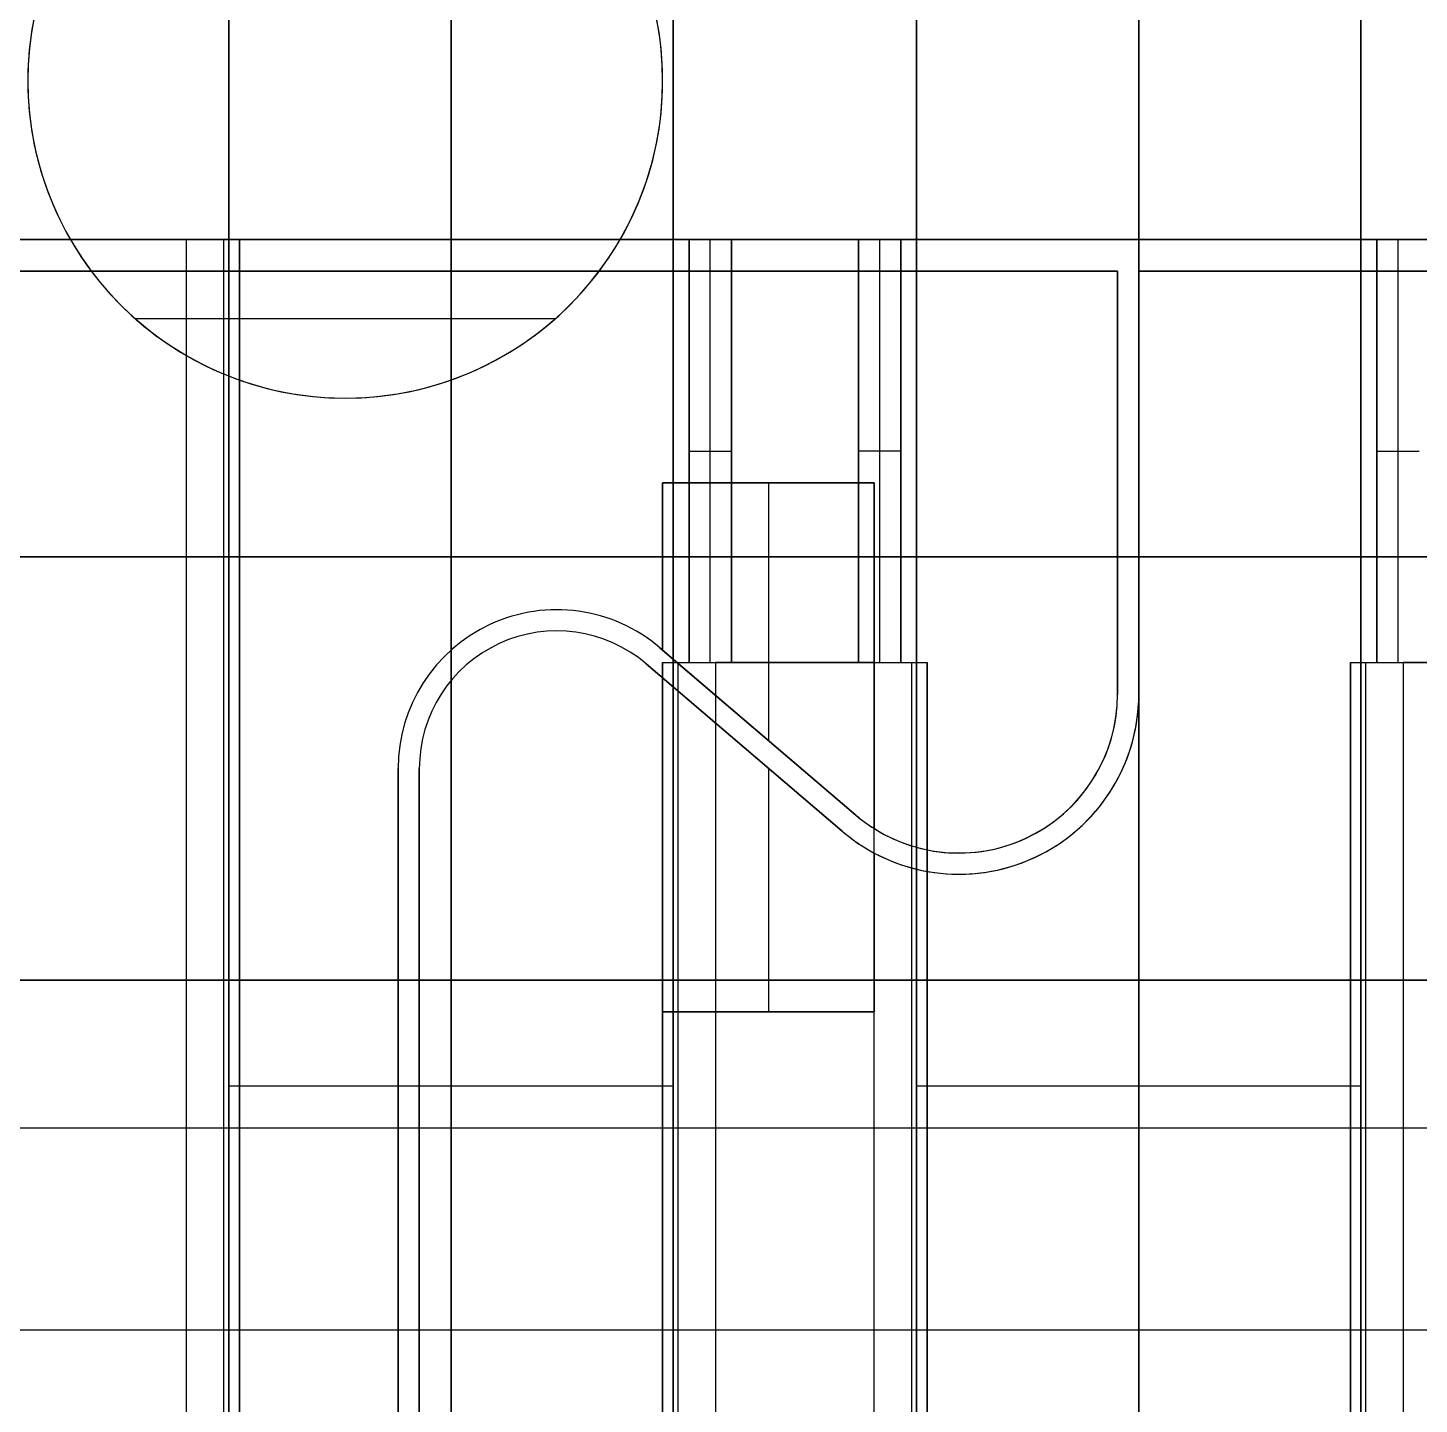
# Model space of a CAD drawing. Header units: inches. Extents: x 0 to 2.1, y -0.07 to 2.7.
# Drawn here: x 1.461 to 1.5128, y 0.07 to 0.1212 of the extents above; entities that cross this region are included whole.
import ezdxf

# ---------------------------------------------------------------- set-up
doc = ezdxf.new("R2010")
doc.units = ezdxf.units.IN
doc.header["$LTSCALE"] = 0.0393700787401575
doc.header["$MEASUREMENT"] = 0
doc.layers.add('freetronics11$components', color=254, linetype='Continuous', true_color=0xe6e6e6)

msp = doc.modelspace()

# ---------------------------------------------------------------- linework, layer by layer
at = {"layer": 'freetronics11$components', "color": 254, "true_color": 0xe6e6e6}
for p, q in [((1.502362204724409, 0.1133439271789849, -0.1516474533226435), (1.502362204724409, 0.1527140059191424, -0.1516474533226435)), ((1.502362204724409, -0.0256960429891476, -0.1516474533226435), (1.502362204724409, 0.1416903838718989, -0.1516474533226435)), ((1.502362204724409, -0.0256960429891476, -0.1634584769446907), (1.502362204724409, 0.1416903838718989, -0.1634584769446907)), ((1.476771653543307, 0.1369659744230794, -0.1189702879683127), (1.476771653543307, 0.0267297539506385, -0.1189702879683127)), ((1.476771653543307, 0.0267297539506385, -0.1236946974171316), (1.476771653543307, 0.1369659744230794, -0.1236946974171316)), ((1.502362204724409, 0.1369659744230794, -0.1189702879683127), (1.502362204724409, 0.0267297539506385, -0.1189702879683127)), ((1.502362204724409, 0.0267297539506385, -0.1236946974171316), (1.502362204724409, 0.1369659744230794, -0.1236946974171316)), ((1.468503937007874, 0.1290919586750479, -0.1189702879683127), (1.468503937007874, 0.0267297539506384, -0.1189702879683127)), ((1.468503937007874, 0.0267297539506384, -0.1236946974171316), (1.468503937007874, 0.1290919586750479, -0.1236946974171316)), ((1.468503937007874, 0.1290919586750479, -0.1189702879683127), (1.468503937007874, 0.0267297539506384, -0.1189702879683127)), ((1.468503937007874, 0.0267297539506384, -0.1236946974171316), (1.468503937007874, 0.1290919586750479, -0.1236946974171316)), ((1.48503937007874, 0.0267297539506384, -0.1189702879683127), (1.48503937007874, 0.1290919586750479, -0.1189702879683127)), ((1.48503937007874, 0.1290919586750479, -0.1236946974171316), (1.48503937007874, 0.0267297539506384, -0.1236946974171316)), ((1.48503937007874, 0.1290919586750479, -0.1236946974171316), (1.48503937007874, 0.0267297539506384, -0.1236946974171316)), ((1.48503937007874, 0.0267297539506384, -0.1189702879683127), (1.48503937007874, 0.1290919586750479, -0.1189702879683127)), ((1.494094488188976, 0.1290919586750479, -0.1189702879683127), (1.494094488188976, 0.0267297539506384, -0.1189702879683127)), ((1.494094488188976, 0.0267297539506384, -0.1236946974171316), (1.494094488188976, 0.1290919586750479, -0.1236946974171316)), ((1.494094488188976, 0.1290919586750479, -0.1189702879683127), (1.494094488188976, 0.0267297539506384, -0.1189702879683127)), ((1.494094488188976, 0.0267297539506384, -0.1236946974171316), (1.494094488188976, 0.1290919586750479, -0.1236946974171316)), ((1.510629921259842, 0.0267297539506384, -0.1189702879683127), (1.510629921259842, 0.1290919586750479, -0.1189702879683127)), ((1.510629921259842, 0.1290919586750479, -0.1236946974171316), (1.510629921259842, 0.0267297539506384, -0.1236946974171316)), ((1.510629921259842, 0.1290919586750479, -0.1236946974171316), (1.510629921259842, 0.0267297539506384, -0.1236946974171316)), ((1.510629921259842, 0.0267297539506384, -0.1189702879683127), (1.510629921259842, 0.1290919586750479, -0.1189702879683127)), ((1.502362204724409, 0.1251550230930179, -0.1347183194643758), (1.502362204724409, 0.1015329035569377, -0.1347183194643758)), ((1.502362204724409, 0.1251550230930179, -0.1386553273383915), (1.502362204724409, 0.1015329035569377, -0.1386553273383915)), ((1.461023622047244, 0.1192494389900085, -0.134718319464376), (1.461023622047244, 0.1192494389900085, -0.1386553273383911)), ((1.484645669291338, 0.1192494389900085, -0.134718319464376), (1.484645669291338, 0.1192494389900085, -0.1386553273383911)), ((1.367519685039369, 0.1133439271789849, -0.1091277682832734), (1.637204724409448, 0.1133439271789849, -0.1091277682832734)), ((1.567322834645669, 0.1133439271789849, -0.0666080832439033), (1.437401574803149, 0.1133439271789849, -0.0666080832439033)), ((1.462605999167913, 0.1133439271789849, -0.1347183194643758), (1.441732283464566, 0.1133439271789849, -0.1347183194643758)), ((1.441732283464566, 0.1133439271789849, -0.1347183194643758), (1.462605999167913, 0.1133439271789849, -0.1347183194643758)), ((1.442322834645669, 0.1133439271789849, -0.1516474533226435), (1.562401574803149, 0.1133439271789849, -0.1516474533226435)), ((1.442322834645669, 0.1133439271789849, -0.1516474533226435), (1.562401574803149, 0.1133439271789849, -0.1516474533226435)), ((1.461023622047243, 0.1133439271789849, -0.1158206816691001), (1.466929133858267, 0.1133439271789849, -0.1158206816691001)), ((1.466929133858267, 0.1133439271789849, -0.1158206816691001), (1.461023622047243, 0.1133439271789849, -0.1158206816691001)), ((1.483063292170681, 0.1133439271789849, -0.1386553273383915), (1.462605999167913, 0.1133439271789849, -0.1386553273383915)), ((1.462605999167913, 0.1133439271789849, -0.1386553273383915), (1.462605999167913, 0.1133439271789849, -0.1347183194643758)), ((1.462605999167913, 0.1133439271789849, -0.1386553273383915), (1.462605999167913, 0.1133439271789849, -0.1347183194643758)), ((1.462605999167913, 0.1133439271789849, -0.1386553273383915), (1.483063292170681, 0.1133439271789849, -0.1386553273383915)), ((1.466929133858267, 0.0629502263915834, -0.1158206816691001), (1.466929133858267, 0.1133439271789849, -0.1158206816691001)), ((1.466929133858267, 0.0629502263915834, -0.1158206816691001), (1.466929133858267, 0.1133439271789849, -0.1158206816691001)), ((1.468321076340918, 0.0629502263915858, -0.116397243123457), (1.468321076340918, 0.1133439271789817, -0.116397243123457)), ((1.468897637795275, 0.1133439271789849, -0.117789185606108), (1.468897637795275, 0.1133439271789849, -0.1217261934801238)), ((1.468897637795275, 0.1133439271789849, -0.1217261934801238), (1.48503937007874, 0.1133439271789849, -0.1217261934801238)), ((1.48503937007874, 0.1133439271789849, -0.1217261934801238), (1.468897637795275, 0.1133439271789849, -0.1217261934801238)), ((1.468897637795275, 0.1133439271789849, -0.1217261934801238), (1.468897637795275, 0.0629502263915834, -0.1217261934801238)), ((1.468897637795275, 0.1133439271789849, -0.117789185606108), (1.468897637795275, 0.0629502263915834, -0.117789185606108)), ((1.468897637795275, 0.0629502263915834, -0.1217261934801238), (1.468897637795275, 0.1133439271789849, -0.1217261934801238)), ((1.468897637795275, 0.1133439271789849, -0.1217261934801238), (1.468897637795275, 0.1133439271789849, -0.117789185606108)), ((1.468897637795275, 0.1133439271789849, -0.117789185606108), (1.468897637795275, 0.0629502263915834, -0.117789185606108)), ((1.468897637795275, 0.1133439271789849, -0.119757689543116), (1.468897637795275, 0.0629502263915833, -0.1197576895431159)), ((1.476771653543307, 0.0078321161553628, -0.1217261934801238), (1.476771653543307, 0.1133439271789849, -0.1217261934801238)), ((1.521661117278137, 0.1133439271789849, -0.1347183194643758), (1.483063292170681, 0.1133439271789849, -0.1347183194643758)), ((1.483063292170681, 0.1133439271789849, -0.1347183194643758), (1.483063292170681, 0.1133439271789849, -0.1386553273383915)), ((1.483063292170681, 0.1133439271789849, -0.1347183194643758), (1.521661117278137, 0.1133439271789849, -0.1347183194643758)), ((1.483063292170681, 0.1133439271789849, -0.1347183194643758), (1.483063292170681, 0.1133439271789849, -0.1386553273383915)), ((1.48503937007874, 0.1133439271789849, -0.1217261934801238), (1.48503937007874, 0.1133439271789849, -0.1233009966297301)), ((1.48503937007874, 0.1133439271789849, -0.1233009966297301), (1.485629921259842, 0.1133439271789849, -0.1233009966297301)), ((1.485629921259842, 0.1133439271789849, -0.1233009966297301), (1.48503937007874, 0.1133439271789849, -0.1233009966297301)), ((1.48503937007874, 0.1133439271789849, -0.1233009966297301), (1.48503937007874, 0.0975958956829219, -0.1233009966297301)), ((1.48503937007874, 0.0975958956829219, -0.1217261934801238), (1.48503937007874, 0.1133439271789849, -0.1217261934801238)), ((1.48503937007874, 0.0975958956829219, -0.1217261934801238), (1.48503937007874, 0.1133439271789849, -0.1217261934801238)), ((1.48503937007874, 0.1133439271789849, -0.1217261934801238), (1.48503937007874, 0.1133439271789849, -0.1233009966297301)), ((1.48503937007874, 0.1133439271789849, -0.1233009966297301), (1.48503937007874, 0.0975958956829219, -0.1233009966297301)), ((1.48503937007874, 0.1133439271789849, -0.1225135950549269), (1.48503937007874, 0.0975958956829219, -0.1225135950549269)), ((1.485629921259842, 0.1133439271789849, -0.1233009966297301), (1.487204724409448, 0.1133439271789849, -0.1248757997793363)), ((1.485629921259842, 0.0975958956829219, -0.1233009966297301), (1.485629921259842, 0.1133439271789849, -0.1233009966297301)), ((1.487204724409448, 0.1133439271789849, -0.1248757997793363), (1.485629921259842, 0.1133439271789849, -0.1233009966297301)), ((1.485629921259842, 0.1133439271789849, -0.1233009966297301), (1.485629921259842, 0.0975958956829219, -0.1233009966297301)), ((1.486417322834645, 0.0975958956829219, -0.1240883982045332), (1.486417322834645, 0.113343927178984, -0.1240883982045332)), ((1.487204724409448, 0.1133439271789849, -0.1248757997793363), (1.491929133858267, 0.1133439271789849, -0.1248757997793363)), ((1.491929133858267, 0.1133439271789849, -0.1248757997793363), (1.487204724409448, 0.1133439271789849, -0.1248757997793363)), ((1.487204724409448, 0.1133439271789849, -0.1248757997793363), (1.487204724409448, 0.0975958956829219, -0.1248757997793363)), ((1.487204724409448, 0.0975958956829219, -0.1248757997793363), (1.487204724409448, 0.1133439271789849, -0.1248757997793363)), ((1.491929133858267, 0.1133439271789849, -0.1248757997793363), (1.493503937007874, 0.1133439271789849, -0.1233009966297301)), ((1.491929133858267, 0.0975958956829219, -0.1248757997793363), (1.491929133858267, 0.1133439271789849, -0.1248757997793363)), ((1.491929133858267, 0.1133439271789849, -0.1248757997793363), (1.491929133858267, 0.0975958956829219, -0.1248757997793363)), ((1.493503937007874, 0.1133439271789849, -0.1233009966297301), (1.491929133858267, 0.1133439271789849, -0.1248757997793363)), ((1.49271653543307, 0.113343927178984, -0.1240883982045332), (1.49271653543307, 0.0975958956829219, -0.1240883982045332)), ((1.493503937007874, 0.1133439271789849, -0.1233009966297301), (1.494094488188976, 0.1133439271789849, -0.1233009966297301)), ((1.494094488188976, 0.1133439271789849, -0.1233009966297301), (1.493503937007874, 0.1133439271789849, -0.1233009966297301)), ((1.493503937007874, 0.1133439271789849, -0.1233009966297301), (1.493503937007874, 0.0975958956829219, -0.1233009966297301)), ((1.493503937007874, 0.0975958956829219, -0.1233009966297301), (1.493503937007874, 0.1133439271789849, -0.1233009966297301)), ((1.494094488188976, 0.1133439271789849, -0.1233009966297301), (1.494094488188976, 0.1133439271789849, -0.1217261934801238)), ((1.494094488188976, 0.1133439271789849, -0.1217261934801238), (1.510629921259842, 0.1133439271789849, -0.1217261934801238)), ((1.494094488188976, 0.0975958956829219, -0.1233009966297301), (1.494094488188976, 0.1133439271789849, -0.1233009966297301)), ((1.494094488188976, 0.1133439271789849, -0.1217261934801238), (1.494094488188976, 0.0975958956829219, -0.1217261934801238)), ((1.494094488188976, 0.0975958956829219, -0.1233009966297301), (1.494094488188976, 0.1133439271789849, -0.1233009966297301)), ((1.494094488188976, 0.1133439271789849, -0.1233009966297301), (1.494094488188976, 0.1133439271789849, -0.1217261934801238)), ((1.494094488188976, 0.097595895682921, -0.1225135950549269), (1.494094488188976, 0.113343927178984, -0.1225135950549269)), ((1.510629921259842, 0.1133439271789849, -0.1217261934801238), (1.494094488188976, 0.1133439271789849, -0.1217261934801238)), ((1.494094488188976, 0.1133439271789849, -0.1217261934801238), (1.494094488188976, 0.0975958956829219, -0.1217261934801238)), ((1.502362204724409, 0.1133439271789849, -0.1516474533226434), (1.502362204724409, 0.1133439271789849, -0.1347183194643757)), ((1.502362204724409, 0.1133439271789849, -0.1217261934801237), (1.502362204724409, 0.1133439271789849, -0.0666080832439033)), ((1.502362204724409, 0.0078321161553628, -0.1217261934801238), (1.502362204724409, 0.1133439271789849, -0.1217261934801238)), ((1.502362204724409, 0.1015329035569377, -0.1347183194643758), (1.502362204724409, 0.1133439271789849, -0.1347183194643758)), ((1.510629921259842, 0.1133439271789849, -0.1233009966297301), (1.511220472440944, 0.1133439271789849, -0.1233009966297301)), ((1.510629921259842, 0.1133439271789849, -0.1217261934801238), (1.510629921259842, 0.1133439271789849, -0.1233009966297301)), ((1.511220472440944, 0.1133439271789849, -0.1233009966297301), (1.510629921259842, 0.1133439271789849, -0.1233009966297301)), ((1.510629921259842, 0.1133439271789849, -0.1233009966297301), (1.510629921259842, 0.0975958956829219, -0.1233009966297301)), ((1.510629921259842, 0.0975958956829219, -0.1217261934801238), (1.510629921259842, 0.1133439271789849, -0.1217261934801238)), ((1.510629921259842, 0.0975958956829219, -0.1217261934801238), (1.510629921259842, 0.1133439271789849, -0.1217261934801238)), ((1.510629921259842, 0.1133439271789849, -0.1217261934801238), (1.510629921259842, 0.1133439271789849, -0.1233009966297301)), ((1.510629921259842, 0.1133439271789849, -0.1233009966297301), (1.510629921259842, 0.0975958956829219, -0.1233009966297301)), ((1.510629921259842, 0.1133439271789849, -0.1225135950549269), (1.510629921259842, 0.0975958956829219, -0.1225135950549269)), ((1.511220472440944, 0.1133439271789849, -0.1233009966297301), (1.512795275590551, 0.1133439271789849, -0.1248757997793363)), ((1.511220472440944, 0.0975958956829219, -0.1233009966297301), (1.511220472440944, 0.1133439271789849, -0.1233009966297301)), ((1.512795275590551, 0.1133439271789849, -0.1248757997793363), (1.511220472440944, 0.1133439271789849, -0.1233009966297301)), ((1.511220472440944, 0.1133439271789849, -0.1233009966297301), (1.511220472440944, 0.0975958956829219, -0.1233009966297301)), ((1.512007874015747, 0.0975958956829219, -0.1240883982045332), (1.512007874015747, 0.113343927178984, -0.1240883982045332)), ((1.501574803149606, 0.1121628248167801, -0.0788128076533521), (1.423152337467519, 0.1121628248167801, -0.0788128076533521)), ((1.501574803149606, 0.1121628248167801, -0.0788128076533521), (1.423152337467519, 0.1121628248167801, -0.0788128076533521)), ((1.423152337467519, 0.1121628248167801, -0.0670017840313049), (1.501574803149606, 0.1121628248167801, -0.0670017840313049)), ((1.423152337467519, 0.1121628248167801, -0.0729072958423285), (1.501574803149616, 0.1121628248167801, -0.0729072958423285)), ((1.501574803149606, 0.0964147933207172, -0.0788128076533521), (1.501574803149606, 0.1121628248167801, -0.0788128076533521)), ((1.501574803149606, 0.1121628248167801, -0.0670017840313049), (1.501574803149606, 0.1121628248167801, -0.0788128076533521)), ((1.501574803149606, 0.0964147933207172, -0.0670017840313049), (1.501574803149606, 0.1121628248167801, -0.0670017840313049)), ((1.501574803149606, 0.1121628248167801, -0.0670017840313049), (1.501574803149606, 0.1121628248167801, -0.0788128076533521)), ((1.501574803149606, 0.1121628248167801, -0.0788128076533521), (1.501574803149606, 0.0964147933207172, -0.0788128076533521)), ((1.501574803149606, 0.1121628248167802, -0.0729072958423285), (1.501574803149606, 0.0964147933207172, -0.0729072958423285)), ((1.581577534317913, 0.1121628248167801, -0.0788128076533521), (1.502362204724409, 0.1121628248167801, -0.0788128076533521)), ((1.502362204724409, 0.1121628248167801, -0.0788128076533521), (1.502362204724409, 0.0964147933207172, -0.0788128076533521)), ((1.502362204724409, 0.0964147933193277, -0.0788128076533521), (1.502362204724409, 0.1121628248167811, -0.0788128076533521)), ((1.502362204724409, 0.1121628248167801, -0.0788128076533521), (1.502362204724409, 0.1121628248167801, -0.0670017840313049)), ((1.502362204724409, 0.1121628248167801, -0.0670017840313049), (1.581577534317913, 0.1121628248167801, -0.0670017840313049)), ((1.581577534317913, 0.1121628248167801, -0.0788128076533521), (1.502362204724409, 0.1121628248167801, -0.0788128076533521)), ((1.50236220472442, 0.1121628248167801, -0.0729072958423285), (1.581577534317913, 0.1121628248167801, -0.0729072958423285)), ((1.502362204724409, 0.1121628248167801, -0.0670017840313049), (1.502362204724409, 0.0964147933207172, -0.0670017840313049)), ((1.502362204724409, 0.0964147933207172, -0.0788128076533521), (1.502362204724409, 0.1121628248167801, -0.0788128076533521)), ((1.502362204724409, 0.1121628248167801, -0.0788128076533521), (1.502362204724409, 0.1121628248167801, -0.0670017840313049)), ((1.502362204724409, 0.0964147933207156, -0.0729072958423285), (1.502362204724409, 0.1121628248167786, -0.0729072958423285)), ((1.502364935892716, 0.1121628248167801, -0.0670017840312977), (1.502364935892716, 0.1121628248167801, -0.0788128076533593)), ((1.464749443630762, 0.1106395733118036, -0.134718319464376), (1.464749443630762, 0.1106395733118036, -0.1386553273383911)), ((1.480646180671161, 0.1103911712734726, -0.1386553273383915), (1.465023110667421, 0.1103911712734726, -0.1386553273383915)), ((1.480919847707821, 0.1106395733118052, -0.134718319464376), (1.480919847707821, 0.1106395733118052, -0.1386553273383911)), ((1.472834645669291, 0.1074384153679611, -0.1347183194643754), (1.472834645669291, 0.1074384153679611, -0.1386553273383918)), ((1.472834645669291, 0.1074384153679612, -0.1347183194643758), (1.472834645669291, 0.1074384153679612, -0.1386553273383915)), ((1.472834645669291, 0.1074384153679612, -0.1386553273383915), (1.472834645669291, 0.1074384153679612, -0.1347183194643758)), ((1.48503937007874, 0.105469911430953, -0.1233009966297301), (1.48503937007874, 0.105469911430953, -0.1217261934801238)), ((1.485629921259843, 0.105469911430953, -0.1233009966297313), (1.487204724409447, 0.105469911430953, -0.1248757997793351)), ((1.493503937007872, 0.105469911430953, -0.1233009966297313), (1.491929133858268, 0.105469911430953, -0.1248757997793351)), ((1.494094488188976, 0.105469911430953, -0.1233009966297301), (1.494094488188976, 0.105469911430953, -0.1217261934801238)), ((1.510629921259842, 0.105469911430953, -0.1233009966297301), (1.510629921259842, 0.105469911430953, -0.1217261934801238)), ((1.511220472440946, 0.105469911430953, -0.1233009966297313), (1.512795275590549, 0.105469911430953, -0.1248757997793351)), ((1.501574803149606, 0.1042888090687479, -0.0788128076533593), (1.501574803149606, 0.1042888090687479, -0.0670017840312977)), ((1.502362204724409, 0.1042888090687479, -0.0788128076533593), (1.502362204724409, 0.1042888090687479, -0.0670017840312977)), ((1.552362204724409, 0.1015329035569376, -0.1347183194643758), (1.452362204724409, 0.1015329035569376, -0.1347183194643758)), ((1.452362204724409, 0.1015329035569376, -0.1386553273383915), (1.552362204724409, 0.1015329035569376, -0.1386553273383915)), ((1.452362204724409, 0.1015329035569376, -0.1347183194643758), (1.552362204724409, 0.1015329035569376, -0.1347183194643758)), ((1.552362204724409, 0.1015329035569376, -0.1386553273383915), (1.452362204724409, 0.1015329035569376, -0.1386553273383915)), ((1.452362204724409, 0.1015329035569376, -0.1366868234013836), (1.552362204724409, 0.1015329035569376, -0.1366868234013836)), ((1.452362204724409, 0.1015329035569376, -0.1347183194643758), (1.552362204724409, 0.1015329035569376, -0.1347183194643758)), ((1.452362204724409, 0.1015329035569376, -0.1386553273383915), (1.552362204724409, 0.1015329035569376, -0.1386553273383915)), ((1.452362204724409, 0.1015329035569376, -0.1347183194643758), (1.552362204724409, 0.1015329035569376, -0.1347183194643758)), ((1.552362204724409, 0.1015329035569376, -0.1386553273383915), (1.452362204724409, 0.1015329035569376, -0.1386553273383915)), ((1.452362204724409, 0.1015329035569376, -0.1366868234013836), (1.552362204724409, 0.1015329035569376, -0.1366868234013836)), ((1.502362204724409, 0.1015329035569376, -0.1386553273383915), (1.502362204724409, 0.0857848720608746, -0.1386553273383915)), ((1.502362204724409, 0.1015329035569376, -0.134718319464375), (1.502362204724409, 0.1015329035569376, -0.1386553273383914)), ((1.502362204724409, 0.1015329035569376, -0.1347183194643757), (1.502362204724409, 0.1015329035569376, -0.1386553273383911)), ((1.478236055730484, 0.0990218432317638, -0.0788128076533608), (1.478236055730484, 0.0990218432317638, -0.0670017840312966)), ((1.47856573648873, 0.0983067825087161, -0.0788128076533608), (1.47856573648873, 0.0983067825087161, -0.0670017840312966)), ((1.484543640113444, 0.0981497683629219, -0.0788128076533521), (1.49183431264246, 0.0919239127667015, -0.0788128076533521)), ((1.49183431264246, 0.0919239127667015, -0.0788128076533521), (1.484543640113444, 0.0981497683629219, -0.0788128076533521)), ((1.484543640113444, 0.0981497683629219, -0.0788128076533521), (1.484543640113444, 0.0981497683629219, -0.0670017840313049)), ((1.484543640113444, 0.0981497683629219, -0.0670017840313049), (1.484645669291338, 0.0980626407453195, -0.0670017840313049)), ((1.491834312642462, 0.0919239127667027, -0.0729072958423285), (1.484543640113444, 0.0981497683629197, -0.0729072958423285)), ((1.484543640113444, 0.0981497683629219, -0.0788128076533521), (1.484543640113444, 0.0981497683629219, -0.0670017840313049)), ((1.484645669291338, 0.0980626407453195, -0.0689702879683128), (1.49183431264246, 0.0919239127667015, -0.0689702879683128)), ((1.484645669291338, 0.0980626407453195, -0.0670017840313049), (1.484645669291338, 0.0980626407453195, -0.0689702879683128)), ((1.491322982149645, 0.0913251286928313, -0.0788128076533521), (1.484032309620626, 0.0975509842890518, -0.0788128076533521)), ((1.484645669291338, 0.0970272069937211, -0.0670017840313049), (1.484032309620626, 0.0975509842890518, -0.0670017840313049)), ((1.484032309620626, 0.0975509842890518, -0.0670017840313049), (1.484032309620626, 0.0975509842890518, -0.0788128076533521)), ((1.484032309620626, 0.0975509842890518, -0.0788128076533521), (1.491322982149645, 0.0913251286928313, -0.0788128076533521)), ((1.484032309620628, 0.0975509842890543, -0.0729072958423285), (1.491322982149645, 0.0913251286928338, -0.0729072958423285)), ((1.484032309620626, 0.0975509842890518, -0.0788128076533521), (1.484032309620626, 0.0975509842890518, -0.0670017840313049)), ((1.484645669291338, 0.0098006200923707, -0.1217261934801238), (1.484645669291338, 0.0975958956829219, -0.1217261934801238)), ((1.484645669291338, 0.0975958956829219, -0.1217261934801238), (1.48503937007874, 0.0975958956829219, -0.1217261934801238)), ((1.484645669291338, 0.0975958956829219, -0.117789185606108), (1.484645669291338, 0.0975958956829219, -0.1217261934801238)), ((1.484645669291338, 0.0975958956829219, -0.1217261934801238), (1.48503937007874, 0.0975958956829219, -0.1217261934801238)), ((1.484645669291338, 0.0975958956829219, -0.1203482407242182), (1.494488188976377, 0.0975958956829218, -0.1203482407242182)), ((1.484645669291338, 0.0975958956829219, -0.1217261934801238), (1.484645669291338, 0.0098006200923707, -0.1217261934801238)), ((1.484645669291369, 0.0117691240293786, -0.1177891969017498), (1.484645669291338, 0.0975958956829219, -0.117789185606108)), ((1.484645669291338, 0.0975958956829219, -0.117789185606108), (1.484645669291338, 0.0975958956829219, -0.1217261934801238)), ((1.484645669291338, 0.0975958956829219, -0.119757689543116), (1.484645669291338, 0.0098006200923707, -0.119757689543116)), ((1.484645669291338, 0.0117691240293786, -0.117789185606108), (1.484645669291338, 0.0975958956829219, -0.117789185606108)), ((1.48503937007874, 0.0975958956829219, -0.1233009966297301), (1.485629921259842, 0.0975958956829219, -0.1233009966297301)), ((1.48503937007874, 0.0975958956829219, -0.1217261934801238), (1.48503937007874, 0.0975958956829219, -0.1233009966297301)), ((1.48503937007874, 0.0975958956829219, -0.1233009966297301), (1.485629921259842, 0.0975958956829219, -0.1233009966297301)), ((1.48503937007874, 0.0975958956829219, -0.1233009966297301), (1.48503937007874, 0.0975958956829219, -0.1217261934801238)), ((1.485222230745695, 0.0117691240293786, -0.1163972431234579), (1.485222230745695, 0.0975958956829192, -0.1163972431234579)), ((1.485629921259842, 0.0975958956829219, -0.1233009966297301), (1.487204724409448, 0.0975958956829219, -0.1248757997793363)), ((1.485629921259842, 0.0975958956829219, -0.1233009966297301), (1.487204724409448, 0.0975958956829219, -0.1248757997793363)), ((1.49251968503937, 0.0975958956829219, -0.1158206816691001), (1.486614173228346, 0.0975958956829219, -0.1158206816691001)), ((1.49251968503937, 0.0975958956829219, -0.1158206816691001), (1.486614173228346, 0.0975958956829219, -0.1158206816691001)), ((1.486614173228346, 0.0975958956829219, -0.1158206816691001), (1.486614173228346, 0.0117691240224494, -0.1158206816691001)), ((1.486614173228346, 0.0975958956829219, -0.1158206816691001), (1.486614173228346, 0.0117691240224494, -0.1158206816691001)), ((1.487204724409448, 0.0975958956829219, -0.1248757997793363), (1.491929133858267, 0.0975958956829219, -0.1248757997793363)), ((1.487204724409448, 0.0975958956829219, -0.1248757997793363), (1.491929133858267, 0.0975958956829219, -0.1248757997793363)), ((1.491929133858267, 0.0975958956829219, -0.1248757997793363), (1.493503937007874, 0.0975958956829219, -0.1233009966297301)), ((1.491929133858267, 0.0975958956829219, -0.1248757997793363), (1.493503937007874, 0.0975958956829219, -0.1233009966297301)), ((1.49251968503937, 0.0117691240392211, -0.1158206816691001), (1.49251968503937, 0.0975958956829219, -0.1158206816691001)), ((1.49251968503937, 0.0117691240293786, -0.1158206816691001), (1.49251968503937, 0.0975958956829219, -0.1158206816691001)), ((1.493503937007874, 0.0975958956829219, -0.1233009966297301), (1.494094488188976, 0.0975958956829219, -0.1233009966297301)), ((1.493503937007874, 0.0975958956829219, -0.1233009966297301), (1.494094488188976, 0.0975958956829219, -0.1233009966297301)), ((1.49391162752202, 0.0117691240293786, -0.116397243123457), (1.49391162752202, 0.0975958956829192, -0.116397243123457)), ((1.494094488188976, 0.0975958956829219, -0.1233009966297301), (1.494094488188976, 0.0975958956829219, -0.1217261934801238)), ((1.494094488188976, 0.0975958956829219, -0.1217261934801238), (1.494488188976377, 0.0975958956829219, -0.1217261934801238)), ((1.494094488188976, 0.0975958956829219, -0.1217261934801238), (1.494094488188976, 0.0975958956829219, -0.1233009966297301)), ((1.494094488188976, 0.0975958956829219, -0.1217261934801238), (1.494488188976377, 0.0975958956829219, -0.1217261934801238)), ((1.494488188976377, 0.0975958956829219, -0.1217261934801238), (1.494488188976377, 0.0975958956829219, -0.117789185606108)), ((1.494488188976377, 0.0975958956829219, -0.1217261934801238), (1.494488188976377, 0.0098006200923707, -0.1217261934801238)), ((1.494488188976377, 0.0975958956829219, -0.117789185606108), (1.494488188976377, 0.0117691240293786, -0.117789185606108)), ((1.494488188976377, 0.0098006200923707, -0.1217261934801238), (1.494488188976377, 0.0975958956829219, -0.1217261934801238)), ((1.494488188976377, 0.0975958956829219, -0.1217261934801238), (1.494488188976377, 0.0975958956829219, -0.117789185606108)), ((1.494488188976377, 0.0975958956829219, -0.117789185606108), (1.49448818897637, 0.0117691240293786, -0.1177891917390486)), ((1.494488188976377, 0.0975958956829219, -0.119757689543116), (1.494488188976377, 0.0098006200923707, -0.119757689543116)), ((1.51023622047244, 0.0975958956829219, -0.1217261934801238), (1.510629921259842, 0.0975958956829219, -0.1217261934801238)), ((1.51023622047244, 0.0975958956829219, -0.117789185606108), (1.51023622047244, 0.0975958956829219, -0.1217261934801238)), ((1.510236220472441, 0.0975958956829219, -0.1203482407242182), (1.52007874015748, 0.0975958956829219, -0.1203482407242182)), ((1.51023622047244, 0.0098006200923707, -0.1217261934801238), (1.51023622047244, 0.0975958956829219, -0.1217261934801238)), ((1.51023622047244, 0.0975958956829219, -0.1217261934801238), (1.510629921259842, 0.0975958956829219, -0.1217261934801238)), ((1.51023622047244, 0.0975958956829219, -0.1217261934801238), (1.51023622047244, 0.0098006200923707, -0.1217261934801238)), ((1.510236220472472, 0.0117691240293786, -0.1177891969017498), (1.51023622047244, 0.0975958956829219, -0.117789185606108)), ((1.51023622047244, 0.0975958956829219, -0.117789185606108), (1.51023622047244, 0.0975958956829219, -0.1217261934801238)), ((1.51023622047244, 0.0975958956829219, -0.119757689543116), (1.51023622047244, 0.0098006200923707, -0.119757689543116)), ((1.51023622047244, 0.0117691240293786, -0.117789185606108), (1.51023622047244, 0.0975958956829219, -0.117789185606108)), ((1.510629921259842, 0.0975958956829219, -0.1233009966297301), (1.511220472440944, 0.0975958956829219, -0.1233009966297301)), ((1.510629921259842, 0.0975958956829219, -0.1217261934801238), (1.510629921259842, 0.0975958956829219, -0.1233009966297301)), ((1.510629921259842, 0.0975958956829219, -0.1233009966297301), (1.511220472440944, 0.0975958956829219, -0.1233009966297301)), ((1.510629921259842, 0.0975958956829219, -0.1233009966297301), (1.510629921259842, 0.0975958956829219, -0.1217261934801238)), ((1.510812781926797, 0.0117691240293786, -0.1163972431234579), (1.510812781926797, 0.0975958956829192, -0.1163972431234579)), ((1.511220472440944, 0.0975958956829219, -0.1233009966297301), (1.512795275590551, 0.0975958956829219, -0.1248757997793363)), ((1.511220472440944, 0.0975958956829219, -0.1233009966297301), (1.512795275590551, 0.0975958956829219, -0.1248757997793363)), ((1.518110236220472, 0.0975958956829219, -0.1158206816691001), (1.512204724409448, 0.0975958956829219, -0.1158206816691001)), ((1.512204724409448, 0.0975958956829219, -0.1158206816691001), (1.512204724409448, 0.0117691240224494, -0.1158206816691001)), ((1.518110236220472, 0.0975958956829219, -0.1158206816691001), (1.512204724409448, 0.0975958956829219, -0.1158206816691001)), ((1.512204724409448, 0.0975958956829219, -0.1158206816691001), (1.512204724409448, 0.0117691240224494, -0.1158206816691001)), ((1.491322982149645, 0.0913251286928313, -0.0689702879683128), (1.484645669291338, 0.0970272069937211, -0.0689702879683128)), ((1.484645669291338, 0.0970272069937211, -0.0689702879683128), (1.484645669291338, 0.0970272069937211, -0.0670017840313049)), ((1.501574803149606, 0.0964147933207172, -0.0670017840313049), (1.501574803149606, 0.0964147933207172, -0.0788128076533521)), ((1.501574803149606, 0.0964147933207172, -0.0788128076533521), (1.501574803149606, 0.0964147933207172, -0.0670017840313049)), ((1.502362204724409, 0.0964147933207172, -0.0670017840313049), (1.502362204724409, 0.0964147933207172, -0.0788128076533521)), ((1.502362204724409, 0.0964147933207172, -0.0670017840313049), (1.502362204724409, 0.0964147933207172, -0.0788128076533521)), ((1.502362204724409, 0.0594574713275248, -0.0788128076533521), (1.502362204724409, 0.0963642412981643, -0.0788128076533521)), ((1.488188976377952, 0.0950368405648117, -0.0788128076533593), (1.488188976377952, 0.0950368405648117, -0.0689702879683079)), ((1.487677645885137, 0.0944380564909435, -0.0788128076533593), (1.487677645885137, 0.0944380564909435, -0.0689702879683079)), ((1.474803149606299, 0.0621628248167802, -0.0788128076533521), (1.474803149606299, 0.0936588878089061, -0.0788128076533521)), ((1.474803149606299, 0.0936588878089061, -0.0670017840313049), (1.474803149606299, 0.0936588878089061, -0.0788128076533521)), ((1.474803149606299, 0.0621628248167802, -0.0670017840313049), (1.474803149606299, 0.0936588878089061, -0.0670017840313049)), ((1.474803149606299, 0.0936588878089061, -0.0670017840313049), (1.474803149606299, 0.0936588878089061, -0.0788128076533521)), ((1.474803149606299, 0.0936588878089061, -0.0788128076533521), (1.474803149606299, 0.0621628248167802, -0.0788128076533521)), ((1.474803149606299, 0.0936588878089061, -0.0729072958423285), (1.474803149606299, 0.0621628248167802, -0.0729072958423285)), ((1.475590551181102, 0.0936588878089061, -0.0788128076533521), (1.475590551181102, 0.0621628248167802, -0.0788128076533521)), ((1.475590551181102, 0.0936588878089061, -0.0670017840313049), (1.475590551181102, 0.0936588878089061, -0.0788128076533521)), ((1.475590551181102, 0.0936588878089061, -0.0670017840313049), (1.475590551181102, 0.0621628248167802, -0.0670017840313049)), ((1.475590551181102, 0.0621628248167802, -0.0788128076533521), (1.475590551181102, 0.0936588878089061, -0.0788128076533521)), ((1.475590551181102, 0.0936588878089061, -0.0788128076533521), (1.475590551181102, 0.0936588878089061, -0.0670017840313049)), ((1.475590551181102, 0.0621628248167802, -0.0729072958423285), (1.475590551181102, 0.0936588878089061, -0.0729072958423285)), ((1.49183431264246, 0.0919239127667015, -0.0788128076533521), (1.49183431264246, 0.0919239127667015, -0.0689702879683128)), ((1.49183431264246, 0.0919239127667015, -0.0689702879683128), (1.49183431264246, 0.0919239127667015, -0.0788128076533521)), ((1.491322982149645, 0.0913251286928313, -0.0788128076533521), (1.491322982149645, 0.0913251286928313, -0.0689702879683128)), ((1.491322982149645, 0.0913251286928313, -0.0788128076533521), (1.491322982149645, 0.0913251286928313, -0.0689702879683128)), ((1.49251968503937, 0.091419290352036, -0.0689702879683128), (1.49251968503937, 0.091419290352036, -0.0670017840313049)), ((1.49814189702542, 0.0910518378978598, -0.0788128076533564), (1.49814189702542, 0.0910518378978598, -0.067001784031301)), ((1.49251968503937, 0.0905092815096935, -0.0689702879683128), (1.49251968503937, 0.0905092815096935, -0.0670017840313049)), ((1.498471577783665, 0.0903367771748118, -0.0788128076533564), (1.498471577783665, 0.0903367771748118, -0.0670017840313011)), ((1.452362204724409, 0.0857848720608746, -0.1347183194643758), (1.552362204724409, 0.0857848720608746, -0.1347183194643758)), ((1.552362204724409, 0.0857848720608746, -0.1386553273383915), (1.452362204724409, 0.0857848720608746, -0.1386553273383915)), ((1.452362204724409, 0.0857848720608746, -0.1386553273383915), (1.552362204724409, 0.0857848720608746, -0.1386553273383915)), ((1.552362204724409, 0.0857848720608746, -0.1347183194643758), (1.452362204724409, 0.0857848720608746, -0.1347183194643758)), ((1.552362204724409, 0.0857848720608746, -0.1366868234013836), (1.452362204724409, 0.0857848720608746, -0.1366868234013836)), ((1.552362204724409, 0.0857848720608746, -0.1347183194643758), (1.452362204724409, 0.0857848720608746, -0.1347183194643758)), ((1.552362204724409, 0.0857848720608746, -0.1386553273383915), (1.452362204724409, 0.0857848720608746, -0.1386553273383915)), ((1.452362204724409, 0.0857848720608746, -0.1386553273383915), (1.552362204724409, 0.0857848720608746, -0.1386553273383915)), ((1.552362204724409, 0.0857848720608746, -0.1347183194643758), (1.452362204724409, 0.0857848720608746, -0.1347183194643758)), ((1.552362204724409, 0.0857848720608746, -0.1366868234013836), (1.452362204724409, 0.0857848720608746, -0.1366868234013836)), ((1.502362204724409, 0.0511392027695361, -0.1347183194643758), (1.502362204724409, 0.0857848720608747, -0.1347183194643758)), ((1.502362204724409, 0.0857848720608746, -0.134718319464375), (1.502362204724409, 0.0857848720608746, -0.1386553273383914)), ((1.502362204724409, 0.0857848720608747, -0.1347183194643758), (1.502362204724409, 0.0511392027695361, -0.1347183194643758)), ((1.502362204724409, 0.0857848720608747, -0.1386553273383915), (1.502362204724409, 0.0511392027695361, -0.1386553273383915)), ((1.502362204724409, 0.0857848720608746, -0.1347183194643757), (1.502362204724409, 0.0857848720608746, -0.1386553273383911)), ((1.468503937007873, 0.081847864186859, -0.1189702879683127), (1.48503937007874, 0.081847864186859, -0.1189702879683127)), ((1.468503937007873, 0.081847864186859, -0.1236946974171316), (1.48503937007874, 0.081847864186859, -0.1236946974171316)), ((1.494094488188976, 0.081847864186859, -0.1189702879683127), (1.510629921259842, 0.081847864186859, -0.1189702879683127)), ((1.494094488188976, 0.081847864186859, -0.1236946974171316), (1.510629921259842, 0.081847864186859, -0.1236946974171316)), ((1.564960629921259, 0.0802730610372526, -0.1347183194643758), (1.439763779527559, 0.0802730610372526, -0.1347183194643758)), ((1.564960629921259, 0.0802730610372526, -0.1386553273383915), (1.439763779527559, 0.0802730610372526, -0.1386553273383915)), ((1.474803149606299, 0.0779108563128431, -0.0788128076533593), (1.474803149606299, 0.0779108563128431, -0.0670017840312977)), ((1.475590551181102, 0.0779108563128431, -0.0788128076533593), (1.475590551181102, 0.0779108563128431, -0.0670017840312977)), ((1.468503937007874, 0.0745643996199297, -0.1236946974171324), (1.468503937007874, 0.0745643996199297, -0.1189702879683141)), ((1.48503937007874, 0.0745643996199298, -0.1236946974171324), (1.48503937007874, 0.0745643996199298, -0.1189702879683141)), ((1.494094488188976, 0.0745643996199297, -0.1236946974171324), (1.494094488188976, 0.0745643996199297, -0.1189702879683141)), ((1.510629921259842, 0.0745643996199298, -0.1236946974171324), (1.510629921259842, 0.0745643996199298, -0.1189702879683141)), ((1.634251968503937, 0.0727609499689258, -0.1516474533226435), (1.370472440944882, 0.0727609499689258, -0.1516474533226435)), ((1.634251968503937, 0.0727609499689258, -0.1634584769446907), (1.370472440944882, 0.0727609499689258, -0.1634584769446907))]:
    msp.add_line(p, q, dxfattribs=at)
at = {"layer": 'freetronics11$components'}
for p, q in [((1.502362204724409, 0.1133439271789849, -0.0666080832439033), (1.502362204724409, 0.1527140059191424, -0.0666080832439033)), ((1.437401574803149, 0.1133439271789849, -0.0666080832439033), (1.567322834645669, 0.1133439271789849, -0.0666080832439033))]:
    msp.add_line(p, q, dxfattribs=at)
at = {"layer": 'freetronics11$components', "color": 105, "true_color": 0x5e8966}
for p, q in [((1.501574803149606, 0.1121628248167801, -0.0670017840313049), (1.423152337467519, 0.1121628248167801, -0.0670017840313049)), ((1.501574803149606, 0.0964147933207172, -0.0670017840313049), (1.501574803149606, 0.1121628248167801, -0.0670017840313049)), ((1.581577534317913, 0.1121628248167801, -0.0670017840313049), (1.502362204724409, 0.1121628248167801, -0.0670017840313049)), ((1.502362204724409, 0.1121628248167801, -0.0670017840313049), (1.502362204724409, 0.0964147933207172, -0.0670017840313049)), ((1.502362204724409, 0.0964147933188681, -0.0670017840313049), (1.502362204724409, 0.1121628248167811, -0.0670017840313049)), ((1.484645669291338, 0.0980626407453195, -0.0670017840313049), (1.484645669291338, 0.1042888090687486, -0.0670017840313049)), ((1.484645669291338, 0.1042888090687486, -0.0670017840313049), (1.49251968503937, 0.1042888090687486, -0.0670017840313049)), ((1.49251968503937, 0.1042888090687486, -0.0689702879683128), (1.484645669291338, 0.1042888090687486, -0.0689702879683128)), ((1.484645669291338, 0.1042888090687486, -0.0689702879683128), (1.484645669291338, 0.0980626407453195, -0.0689702879683128)), ((1.484645669291338, 0.0980626407453195, -0.0670017840313049), (1.484645669291338, 0.1042888090687486, -0.0670017840313049)), ((1.484645669291338, 0.1042888090687486, -0.0670017840313049), (1.484645669291338, 0.1042888090687486, -0.0689702879683128)), ((1.484645669291338, 0.1042888090687486, -0.0689702879683128), (1.484645669291338, 0.0980626407453195, -0.0689702879683128)), ((1.484645669291338, 0.1042888090687502, -0.0679860359998088), (1.484645669291338, 0.0980626407453206, -0.0679860359998088)), ((1.484645669291338, 0.1042888090687486, -0.0670017840313049), (1.49251968503937, 0.1042888090687486, -0.0670017840313049)), ((1.49251968503937, 0.1042888090687486, -0.0689702879683128), (1.484645669291338, 0.1042888090687486, -0.0689702879683128)), ((1.484645669291338, 0.1042888090687486, -0.0689702879683128), (1.484645669291338, 0.1042888090687486, -0.0670017840313049)), ((1.492519685039371, 0.1042888090687486, -0.0679860359998088), (1.484645669291338, 0.1042888090687486, -0.0679860359998088)), ((1.488582677165354, 0.1042888090687487, -0.0689702879683128), (1.488582677165354, 0.0947006405447566, -0.0689702879683128)), ((1.488582677165354, 0.1042888090687486, -0.0689702879683187), (1.488582677165354, 0.1042888090687486, -0.0670017840312989)), ((1.49251968503937, 0.1042888090687486, -0.0670017840313049), (1.49251968503937, 0.091419290352036, -0.0670017840313049)), ((1.49251968503937, 0.091419290352036, -0.0689702879683128), (1.49251968503937, 0.1042888090687486, -0.0689702879683128)), ((1.49251968503937, 0.1042888090687486, -0.0670017840313049), (1.49251968503937, 0.091419290352036, -0.0670017840313049)), ((1.49251968503937, 0.091419290352036, -0.0689702879683128), (1.49251968503937, 0.1042888090687486, -0.0689702879683128)), ((1.49251968503937, 0.1042888090687486, -0.0689702879683128), (1.49251968503937, 0.1042888090687486, -0.0670017840313049)), ((1.49251968503937, 0.091419290352035, -0.0679860359998088), (1.49251968503937, 0.1042888090687486, -0.0679860359998088)), ((1.49251968503937, 0.1042888090687486, -0.0670017840313049), (1.49251968503937, 0.1042888090687486, -0.0689702879683128)), ((1.484543640113444, 0.0981497683629219, -0.0670017840313049), (1.484645669291338, 0.0980626407453195, -0.0670017840313049)), ((1.484645669291338, 0.0980626407453195, -0.0689702879683128), (1.49183431264246, 0.0919239127667015, -0.0689702879683128)), ((1.484645669291338, 0.0980626407453195, -0.0689702879683128), (1.484645669291338, 0.0980626407453195, -0.0670017840313049)), ((1.484645669291338, 0.0970272069937211, -0.0670017840313049), (1.484032309620626, 0.0975509842890518, -0.0670017840313049)), ((1.484645669291338, 0.0846037696986699, -0.0670017840313049), (1.484645669291338, 0.0970272069937211, -0.0670017840313049)), ((1.491322982149645, 0.0913251286928313, -0.0689702879683128), (1.484645669291338, 0.0970272069937211, -0.0689702879683128)), ((1.484645669291338, 0.0970272069937211, -0.0689702879683128), (1.484645669291338, 0.0846037696986699, -0.0689702879683128)), ((1.484645669291338, 0.0846037696986699, -0.0670017840313049), (1.484645669291338, 0.0970272069937211, -0.0670017840313049)), ((1.484645669291338, 0.0970272069937211, -0.0670017840313049), (1.484645669291338, 0.0970272069937211, -0.0689702879683128)), ((1.484645669291338, 0.0970272069937211, -0.0689702879683128), (1.484645669291338, 0.0846037696986699, -0.0689702879683128)), ((1.484645669291338, 0.0970272069937221, -0.0679860359998088), (1.484645669291338, 0.0846037696986699, -0.0679860359998088)), ((1.502362204724409, 0.0594450968414543, -0.0670017840313049), (1.502362204724409, 0.0963766157842264, -0.0670017840313049)), ((1.484645669291338, 0.0944462893837093, -0.0689702879683187), (1.484645669291338, 0.0944462893837093, -0.0670017840312989)), ((1.49251968503937, 0.0944462893837093, -0.0689702879683187), (1.49251968503937, 0.0944462893837093, -0.0670017840312989)), ((1.474803149606299, 0.0621628248167802, -0.0670017840313049), (1.474803149606299, 0.0936588878089061, -0.0670017840313049)), ((1.475590551181102, 0.0936588878089061, -0.0670017840313049), (1.475590551181102, 0.0621628248167802, -0.0670017840313049)), ((1.488582677165354, 0.0936652067931592, -0.0689702879683128), (1.488582677165354, 0.0846037696986699, -0.0689702879683128)), ((1.49251968503937, 0.091419290352036, -0.0670017840313049), (1.49251968503937, 0.091419290352036, -0.0689702879683128)), ((1.49251968503937, 0.0905092815096935, -0.0670017840313049), (1.49251968503937, 0.0846037696986699, -0.0670017840313049)), ((1.49251968503937, 0.0846037696986699, -0.0689702879683128), (1.49251968503937, 0.0905092815096935, -0.0689702879683128)), ((1.49251968503937, 0.0905092815096935, -0.0670017840313049), (1.49251968503937, 0.0846037696986699, -0.0670017840313049)), ((1.49251968503937, 0.0846037696986699, -0.0689702879683128), (1.49251968503937, 0.0905092815096935, -0.0689702879683128)), ((1.49251968503937, 0.0905092815096935, -0.0689702879683128), (1.49251968503937, 0.0905092815096935, -0.0670017840313049)), ((1.49251968503937, 0.0846037696986684, -0.0679860359998088), (1.49251968503937, 0.0905092815096925, -0.0679860359998088)), ((1.49251968503937, 0.0846037696986699, -0.0670017840313049), (1.484645669291338, 0.0846037696986699, -0.0670017840313049)), ((1.484645669291338, 0.0846037696986699, -0.0689702879683128), (1.49251968503937, 0.0846037696986699, -0.0689702879683128)), ((1.49251968503937, 0.0846037696986699, -0.0670017840313049), (1.484645669291338, 0.0846037696986699, -0.0670017840313049)), ((1.484645669291338, 0.0846037696986699, -0.0670017840313049), (1.484645669291338, 0.0846037696986699, -0.0689702879683128)), ((1.484645669291338, 0.0846037696986699, -0.0689702879683128), (1.49251968503937, 0.0846037696986699, -0.0689702879683128)), ((1.484645669291336, 0.0846037696986699, -0.0679860359998088), (1.492519685039369, 0.0846037696986699, -0.0679860359998088)), ((1.484645669291338, 0.0846037696986699, -0.0689702879683128), (1.484645669291338, 0.0846037696986699, -0.0670017840313049)), ((1.488582677165354, 0.0846037696986699, -0.0689702879683187), (1.488582677165354, 0.0846037696986699, -0.0670017840312989)), ((1.49251968503937, 0.0846037696986699, -0.0670017840313049), (1.49251968503937, 0.0846037696986699, -0.0689702879683128)), ((1.49251968503937, 0.0846037696986699, -0.0689702879683128), (1.49251968503937, 0.0846037696986699, -0.0670017840313049))]:
    msp.add_line(p, q, dxfattribs=at)
at = {"layer": 'freetronics11$components', "color": 254, "true_color": 0xe6e6e6}
for centre, radius, start, end in [((1.472834645669291, 0.1192494389900085, -0.1347183194643758), 0.0118110236220472, 90, 270), ((1.472834645669291, 0.1192494389900085, -0.1386553273383915), 0.0118110236220472, 90, 270), ((1.472834645669291, 0.1192494389900085, -0.1347183194643758), 0.0118110236220472, 90, 270), ((1.472834645669291, 0.1192494389900085, -0.1386553273383915), 0.0118110236220472, 90, 270), ((1.472834645669291, 0.1192494389900085, -0.1366868234013836), 0.0118110236220473, 89.99999999998816, 270), ((1.472834645669291, 0.1192494389900085, -0.1347183194643758), 0.0118110236220472, 270, 90), ((1.472834645669291, 0.1192494389900085, -0.1386553273383915), 0.0118110236220472, 270, 90), ((1.472834645669291, 0.1192494389900085, -0.1347183194643758), 0.0118110236220472, 270, 90), ((1.472834645669291, 0.1192494389900085, -0.1386553273383915), 0.0118110236220472, 270, 90), ((1.472834645669291, 0.1192494389900085, -0.1366868234013836), 0.0118110236220473, 269.9999999999763, 89.99999999998816), ((1.472834645669291, 0.1192494389900085, -0.1347183194643758), 0.0118110236220467, 210.0000000000014, 330.0000000000041), ((1.472834645669291, 0.1192494389900085, -0.1347183194643758), 0.0118110236220467, 210.0000000000014, 330.0000000000041), ((1.472834645669291, 0.1192494389900085, -0.1386553273383915), 0.0118110236220467, 209.9999999999959, 329.9999999999986), ((1.472834645669291, 0.1192494389900085, -0.1366868234013836), 0.0118110236220474, 210.0000000000166, 330.0000000000051), ((1.472834645669291, 0.1192494389900085, -0.1386553273383915), 0.0118110236220467, 209.9999999999959, 329.9999999999986), ((1.480708661417322, 0.0936588878089061, -0.0788128076533521), 0.0059055118110235, 49.50439439083722, 180), ((1.480708661417322, 0.0936588878089061, -0.0670017840313049), 0.0059055118110235, 49.50439439083444, 179.9999999999973), ((1.480708661417322, 0.0936588878089061, -0.0788128076533521), 0.0059055118110235, 49.50439439083722, 180), ((1.480708661417322, 0.0936588878089061, -0.0729072958423285), 0.0059055118110236, 49.50439439083531, 180.0000000000118), ((1.480708661417322, 0.0936588878089061, -0.0788128076533521), 0.0051181102362205, 49.50439439083495, 179.9999999999952), ((1.480708661417322, 0.0936588878089061, -0.0670017840313049), 0.0051181102362205, 49.50439439083495, 179.9999999999952), ((1.480708661417322, 0.0936588878089061, -0.0788128076533521), 0.0051181102362205, 49.50439439083885, 180), ((1.480708661417322, 0.0936588878089061, -0.0729072958423285), 0.0051181102362203, 49.50439439083643, 180.0000000000118), ((1.495669291338582, 0.0964147933207172, -0.0788128076533521), 0.0066929133858272, 229.504394390845, 0), ((1.495669291338582, 0.0964147933207172, -0.0788128076533521), 0.0066929133858272, 229.504394390845, 0), ((1.495669291338582, 0.0964147933207172, -0.0729072958423285), 0.0066929133858269, 229.5043943908534, 2.36418e-11), ((1.495669291338582, 0.0964147933207172, -0.0788128076533521), 0.0059055118110235, 229.5043943908344, 359.9999999999973), ((1.495669291338582, 0.0964147933207172, -0.0788128076533521), 0.0059055118110235, 229.5043943908372, 0), ((1.495669291338582, 0.0964147933207172, -0.0729072958423285), 0.0059055118110236, 229.5043943908542, 2.36973e-11), ((1.495669291338582, 0.0964147933207172, -0.0670017840313049), 0.0059055118110237, 237.7690473644998, 5.386e-13), ((1.495669291338582, 0.0964147933207172, -0.0670017840313049), 0.0066929133858268, 241.9275130641485, 1.6632e-12), ((1.495669291338582, 0.0964147933207172, -0.0689702879683128), 0.0059055118110246, 229.5043943908376, 237.7690473644952), ((1.495669291338582, 0.0964147933207172, -0.0689702879683128), 0.0066929133858263, 229.504394390842, 241.9275130641486)]:
    msp.add_arc(centre, radius, start, end, dxfattribs=at)
at = {"layer": 'freetronics11$components', "color": 254, "true_color": 0xe6e6e6, "extrusion": (0, 1, 0)}
for centre, start, end in [((-1.466929133858267, -0.117789185606108, 0.1133439271789849), 90, 180), ((-1.466929133858267, -0.117789185606108, 0.1133439271789849), 90, 180), ((-1.486614173228346, -0.117789185606108, 0.0975958956829219), 0, 90), ((-1.486614173228346, -0.117789185606108, 0.0975958956829219), 0, 90), ((-1.49251968503937, -0.117789185606108, 0.0975958956829219), 90, 180), ((-1.49251968503937, -0.117789185606108, 0.0975958956829219), 90, 180), ((-1.512204724409448, -0.117789185606108, 0.0975958956829219), 0, 90), ((-1.512204724409448, -0.117789185606108, 0.0975958956829219), 0, 90)]:
    msp.add_arc(centre, 0.0019685039370079, start, end, dxfattribs=at)
at = {"layer": 'freetronics11$components', "color": 105, "true_color": 0x5e8966}
for centre, radius, start, end in [((1.480708661417322, 0.0936588878089061, -0.0670017840313049), 0.0059055118110235, 49.50439439083722, 180), ((1.480708661417322, 0.0936588878089061, -0.0670017840313049), 0.0051181102362205, 49.50439439083495, 179.9999999999952), ((1.495669291338582, 0.0964147933207172, -0.0670017840313049), 0.0059055118110237, 237.7690473644998, 5.386e-13), ((1.495669291338582, 0.0964147933207172, -0.0670017840313049), 0.0066929133858268, 241.9275130641464, 0), ((1.495669291338582, 0.0964147933207172, -0.0689702879683128), 0.0059055118110246, 229.5043943908376, 237.7690473644952), ((1.495669291338582, 0.0964147933207172, -0.0689702879683128), 0.0066929133858263, 229.5043943908417, 241.9275130641485)]:
    msp.add_arc(centre, radius, start, end, dxfattribs=at)

doc.saveas('drawing.dxf')
